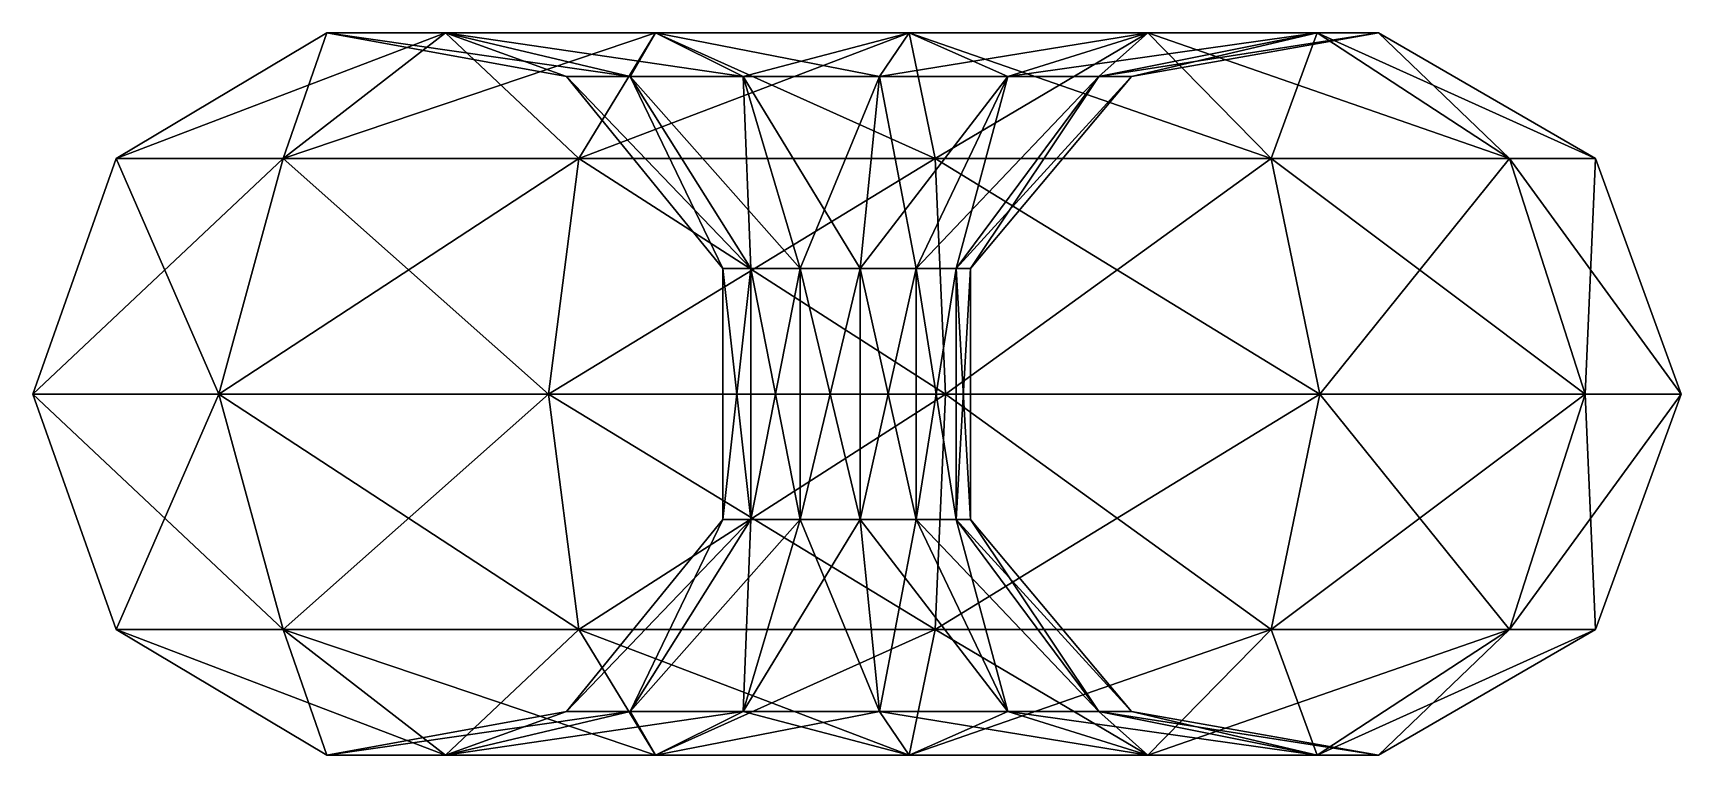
# Model space of a CAD drawing. Extents: x -71 to 73, y 0 to 63.
import ezdxf

# ---------------------------------------------------------------- set-up
doc = ezdxf.new("R2010")
doc.units = 0
doc.layers.add('donut01', color=250, linetype='CONTINUOUS')

msp = doc.modelspace()

# ---------------------------------------------------------------- meshes
at = {"layer": 'donut01'}
mesh = msp.add_polyface(dxfattribs=at)
corners = [(73.244937, 31.595138), (65.739047, 52.2174), (46.733468, 63.190276), (25.12112, 59.379437), (11.014662, 42.568015), (11.014662, 20.622262), (25.12112, 3.81084), (46.733468, 0), (65.739047, 10.972876), (64.855171, 31.595138, -34.038619), (58.209035, 52.2174, -30.550459), (41.380431, 63.190276, -21.718125), (22.243647, 59.379437, -11.674367), (9.752999, 42.568015, -5.118769), (9.752999, 20.622262, -5.118769), (22.243647, 3.81084, -11.674367), (41.380431, 0, -21.718125), (58.209035, 10.972876, -30.550459), (41.607866, 31.595138, -60.279401), (37.344035, 52.2174, -54.102175), (26.547636, 63.190276, -38.46089), (14.270423, 59.379437, -20.674277), (6.257041, 42.568015, -9.06489), (6.257041, 20.622262, -9.06489), (14.270423, 3.81084, -20.674277), (26.547636, 0, -38.46089), (37.344035, 10.972876, -54.102175), (8.828702, 31.595138, -72.710899), (7.923967, 52.2174, -65.259736), (5.633097, 63.190276, -46.392728), (3.028016, 59.379437, -24.937959), (1.327671, 42.568015, -10.934353), (1.327671, 20.622262, -10.934353), (3.028016, 3.81084, -24.937959), (5.633097, 0, -46.392728), (7.923967, 10.972876, -65.259736), (-25.973013, 31.595138, -68.485206), (-23.311387, 52.2174, -61.467077), (-16.571916, 63.190276, -43.696552), (-8.908072, 59.379437, -23.488656), (-3.905853, 42.568015, -10.298888), (-3.905853, 20.622262, -10.298888), (-8.908072, 3.81084, -23.488656), (-16.571916, 0, -43.696552), (-23.311387, 10.972876, -61.467077), (-54.824622, 31.595138, -48.570377), (-49.206383, 52.2174, -43.593052), (-34.980503, 63.190276, -30.990021), (-18.803429, 59.379437, -16.658384), (-8.244593, 42.568015, -7.304072), (-8.244593, 20.622262, -7.304072), (-18.803429, 3.81084, -16.658384), (-34.980503, 0, -30.990021), (-49.206383, 10.972876, -43.593052), (-71.116572, 31.595138, -17.528661), (-63.82879, 52.2174, -15.732384), (-45.375478, 63.190276, -11.184051), (-24.391146, 59.379437, -6.011878), (-10.694596, 42.568015, -2.635981), (-10.694596, 20.622262, -2.635981), (-24.391146, 3.81084, -6.011878), (-45.375478, 0, -11.184051), (-63.82879, 10.972876, -15.732384), (-71.116572, 31.595138, 17.528661), (-63.82879, 52.2174, 15.732384), (-45.375478, 63.190276, 11.184051), (-24.391146, 59.379437, 6.011878), (-10.694596, 42.568015, 2.635981), (-10.694596, 20.622262, 2.635981), (-24.391146, 3.81084, 6.011878), (-45.375478, 0, 11.184051), (-63.82879, 10.972876, 15.732384), (-54.824622, 31.595138, 48.570377), (-49.206383, 52.2174, 43.593052), (-34.980503, 63.190276, 30.990021), (-18.803429, 59.379437, 16.658384), (-8.244593, 42.568015, 7.304072), (-8.244593, 20.622262, 7.304072), (-18.803429, 3.81084, 16.658384), (-34.980503, 0, 30.990021), (-49.206383, 10.972876, 43.593052), (-25.973013, 31.595138, 68.485206), (-23.311387, 52.2174, 61.467077), (-16.571916, 63.190276, 43.696552), (-8.908072, 59.379437, 23.488656), (-3.905853, 42.568015, 10.298888), (-3.905853, 20.622262, 10.298888), (-8.908072, 3.81084, 23.488656), (-16.571916, 0, 43.696552), (-23.311387, 10.972876, 61.467077), (8.828702, 31.595138, 72.710899), (7.923967, 52.2174, 65.259736), (5.633097, 63.190276, 46.392728), (3.028016, 59.379437, 24.937959), (1.327671, 42.568015, 10.934353), (1.327671, 20.622262, 10.934353), (3.028016, 3.81084, 24.937959), (5.633097, 0, 46.392728), (7.923967, 10.972876, 65.259736), (41.607866, 31.595138, 60.279401), (37.344035, 52.2174, 54.102175), (26.547636, 63.190276, 38.46089), (14.270423, 59.379437, 20.674277), (6.257041, 42.568015, 9.06489), (6.257041, 20.622262, 9.06489), (14.270423, 3.81084, 20.674277), (26.547636, 0, 38.46089), (37.344035, 10.972876, 54.102175), (64.855171, 31.595138, 34.038619), (58.209035, 52.2174, 30.550459), (41.380431, 63.190276, 21.718125), (22.243647, 59.379437, 11.674367), (9.752999, 42.568015, 5.118769), (9.752999, 20.622262, 5.118769), (22.243647, 3.81084, 11.674367), (41.380431, 0, 21.718125), (58.209035, 10.972876, 30.550459)]
mesh.append_faces([[corners[k] for k in face] for face in [(0, 1, 10), (1, 2, 11), (2, 3, 12), (3, 4, 13), (4, 5, 14), (5, 6, 15), (6, 7, 16), (7, 8, 17), (8, 0, 9), (9, 10, 19), (10, 11, 20), (11, 12, 21), (12, 13, 22), (13, 14, 23), (14, 15, 24), (15, 16, 25), (16, 17, 26), (17, 9, 18), (18, 19, 28), (19, 20, 29), (20, 21, 30), (21, 22, 31), (22, 23, 32), (23, 24, 33), (24, 25, 34), (25, 26, 35), (26, 18, 27), (27, 28, 37), (28, 29, 38), (29, 30, 39), (30, 31, 40), (31, 32, 41), (32, 33, 42), (33, 34, 43), (34, 35, 44), (35, 27, 36), (36, 37, 46), (37, 38, 47), (38, 39, 48), (39, 40, 49), (40, 41, 50), (41, 42, 51), (42, 43, 52), (43, 44, 53), (44, 36, 45), (45, 46, 55), (46, 47, 56), (47, 48, 57), (48, 49, 58), (49, 50, 59), (50, 51, 60), (51, 52, 61), (52, 53, 62), (53, 45, 54), (54, 55, 64), (55, 56, 65), (56, 57, 66), (57, 58, 67), (58, 59, 68), (59, 60, 69), (60, 61, 70), (61, 62, 71), (62, 54, 63), (63, 64, 73), (64, 65, 74), (65, 66, 75), (66, 67, 76), (67, 68, 77), (68, 69, 78), (69, 70, 79), (70, 71, 80), (71, 63, 72), (72, 73, 82), (73, 74, 83), (74, 75, 84), (75, 76, 85), (76, 77, 86), (77, 78, 87), (78, 79, 88), (79, 80, 89), (80, 72, 81), (81, 82, 91), (82, 83, 92), (83, 84, 93), (84, 85, 94), (85, 86, 95), (86, 87, 96), (87, 88, 97), (88, 89, 98), (89, 81, 90), (90, 91, 100), (91, 92, 101), (92, 93, 102), (93, 94, 103), (94, 95, 104), (95, 96, 105), (96, 97, 106), (97, 98, 107), (98, 90, 99), (99, 100, 109), (100, 101, 110), (101, 102, 111), (102, 103, 112), (103, 104, 113), (104, 105, 114), (105, 106, 115), (106, 107, 116), (107, 99, 108), (108, 109, 1), (109, 110, 2), (110, 111, 3), (111, 112, 4), (112, 113, 5), (113, 114, 6), (114, 115, 7), (115, 116, 8), (116, 108, 0), (0, 10, 9), (1, 11, 10), (2, 12, 11), (3, 13, 12), (4, 14, 13), (5, 15, 14), (6, 16, 15), (7, 17, 16), (8, 9, 17), (9, 19, 18), (10, 20, 19), (11, 21, 20), (12, 22, 21), (13, 23, 22), (14, 24, 23), (15, 25, 24), (16, 26, 25), (17, 18, 26), (18, 28, 27), (19, 29, 28), (20, 30, 29), (21, 31, 30), (22, 32, 31), (23, 33, 32), (24, 34, 33), (25, 35, 34), (26, 27, 35), (27, 37, 36), (28, 38, 37), (29, 39, 38), (30, 40, 39), (31, 41, 40), (32, 42, 41), (33, 43, 42), (34, 44, 43), (35, 36, 44), (36, 46, 45), (37, 47, 46), (38, 48, 47), (39, 49, 48), (40, 50, 49), (41, 51, 50), (42, 52, 51), (43, 53, 52), (44, 45, 53), (45, 55, 54), (46, 56, 55), (47, 57, 56), (48, 58, 57), (49, 59, 58), (50, 60, 59), (51, 61, 60), (52, 62, 61), (53, 54, 62), (54, 64, 63), (55, 65, 64), (56, 66, 65), (57, 67, 66), (58, 68, 67), (59, 69, 68), (60, 70, 69), (61, 71, 70), (62, 63, 71), (63, 73, 72), (64, 74, 73), (65, 75, 74), (66, 76, 75), (67, 77, 76), (68, 78, 77), (69, 79, 78), (70, 80, 79), (71, 72, 80), (72, 82, 81), (73, 83, 82), (74, 84, 83), (75, 85, 84), (76, 86, 85), (77, 87, 86), (78, 88, 87), (79, 89, 88), (80, 81, 89), (81, 91, 90), (82, 92, 91), (83, 93, 92), (84, 94, 93), (85, 95, 94), (86, 96, 95), (87, 97, 96), (88, 98, 97), (89, 90, 98), (90, 100, 99), (91, 101, 100), (92, 102, 101), (93, 103, 102), (94, 104, 103), (95, 105, 104), (96, 106, 105), (97, 107, 106), (98, 99, 107), (99, 109, 108), (100, 110, 109), (101, 111, 110), (102, 112, 111), (103, 113, 112), (104, 114, 113), (105, 115, 114), (106, 116, 115), (107, 108, 116), (108, 1, 0), (109, 2, 1), (110, 3, 2), (111, 4, 3), (112, 5, 4), (113, 6, 5), (114, 7, 6), (115, 8, 7), (116, 0, 8)]])

doc.saveas('drawing.dxf')
